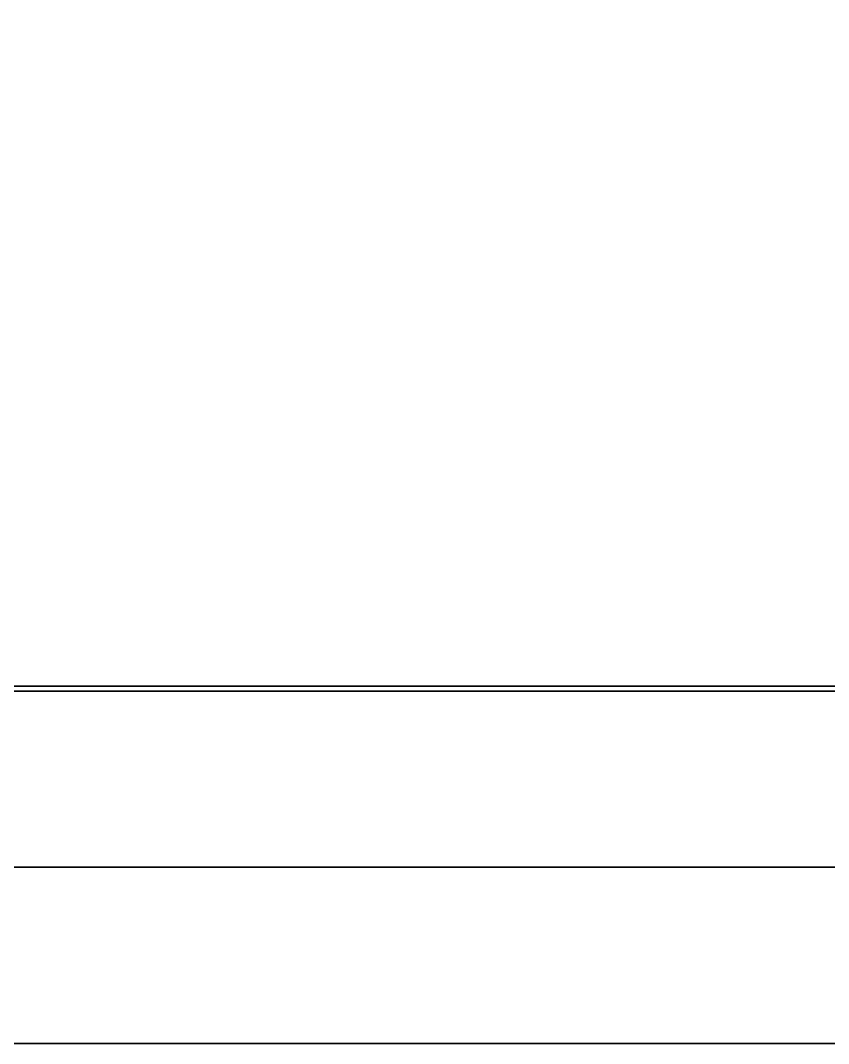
# Model space of a CAD drawing. Extents: x -80 to 2901, y -3352 to 80.
# Drawn here: x 2323.5 to 2406, y -2152 to -2047.5 of the extents above; entities that cross this region are included whole.
import ezdxf

# ---------------------------------------------------------------- set-up
doc = ezdxf.new("R2010")
doc.units = 0

# ---------------------------------------------------------------- blocks, each defined once
blk = doc.blocks.new('cocina Juan v2.lateral terminacion.Lateral Derecho1', base_point=(18, 0))
at = {"layer": 'e-Roble Nebraska gris', "color": 0}
for points in [[(0, 0), (0, 580), (0, 580, 2580), (0, 0, 2580)], [(18, 0), (18, 580), (18, 580, 2580), (18, 0, 2580)]]:
    blk.add_3dface(points, dxfattribs=at)
at = {"layer": 'e-roble nebraska gris', "color": 0}
for points in [[(0, 0), (0, 580), (18, 580), (18, 0)], [(0, 580, 2580), (0, 0, 2580), (18, 0, 2580), (18, 580, 2580)]]:
    blk.add_3dface(points, dxfattribs=at)
blk = doc.blocks.new('cocina Juan v2.lateral terminacion.Lateral Derecho')
at = {"layer": 'e-Roble Nebraska gris'}
blk.add_blockref('cocina Juan v2.lateral terminacion.Lateral Derecho1', (18, 0), dxfattribs=at)
blk = doc.blocks.new('cocina Juan v2.lateral terminacion')
at = {"layer": 'cocina Juan v2.lateral terminacion.Lateral Derecho'}
blk.add_blockref('cocina Juan v2.lateral terminacion.Lateral Derecho', (0, 0), dxfattribs=at)
blk = doc.blocks.new('cocina Juan v2.alacena 2p.Suelo1', base_point=(18, 18, 20))
at = {"layer": 'Blanco', "color": 0}
for points in [[(18, 18, 20), (18, 577, 20), (782, 577, 20), (782, 18, 20)], [(18, 18, 38), (18, 577, 38), (782, 577, 38), (782, 18, 38)], [(782, 577, 38), (782, 18, 38), (782, 18, 20), (782, 577, 20)]]:
    blk.add_3dface(points, dxfattribs=at)
blk = doc.blocks.new('cocina Juan v2.alacena 2p.Suelo')
at = {"layer": 'Blanco'}
blk.add_blockref('cocina Juan v2.alacena 2p.Suelo1', (18, 18, 20), dxfattribs=at)
blk = doc.blocks.new('cocina Juan v2.alacena 2p.Techo1', base_point=(782, 18, 686))
at = {"layer": 'Blanco', "color": 0}
for points in [[(782, 18, 686), (782, 577, 686), (18, 577, 686), (18, 18, 686)], [(782, 18, 668), (782, 577, 668), (18, 577, 668), (18, 18, 668)], [(782, 18, 668), (782, 577, 668), (782, 577, 686), (782, 18, 686)]]:
    blk.add_3dface(points, dxfattribs=at)
blk = doc.blocks.new('cocina Juan v2.alacena 2p.Techo')
at = {"layer": 'Blanco'}
blk.add_blockref('cocina Juan v2.alacena 2p.Techo1', (782, 18, 686), dxfattribs=at)
blk = doc.blocks.new('cocina Juan v2.alacena 2p.Lateral Derecho1', base_point=(800, 18, 20))
at = {"layer": 'Blanco', "color": 0}
for points in [[(782, 18, 20), (782, 577, 20), (782, 577, 686), (782, 18, 686)], [(800, 18, 20), (800, 577, 20), (800, 577, 686), (800, 18, 686)]]:
    blk.add_3dface(points, dxfattribs=at)
at = {"layer": 'blanco', "color": 0}
for points in [[(782, 18, 20), (782, 577, 20), (800, 577, 20), (800, 18, 20)], [(782, 577, 686), (782, 18, 686), (800, 18, 686), (800, 577, 686)]]:
    blk.add_3dface(points, dxfattribs=at)
blk = doc.blocks.new('cocina Juan v2.alacena 2p.Lateral Derecho')
at = {"layer": 'Blanco'}
blk.add_blockref('cocina Juan v2.alacena 2p.Lateral Derecho1', (800, 18, 20), dxfattribs=at)
blk = doc.blocks.new('cocina Juan v2.alacena 2p.Mobile Shelf [1]1', base_point=(18.5, 577, 236))
at = {"layer": 'Blanco', "color": 0}
for points in [[(18.5, 577, 236), (18.5, 23, 236), (781.5, 23, 236), (781.5, 577, 236)], [(18.5, 577, 254), (18.5, 23, 254), (781.5, 23, 254), (781.5, 577, 254)], [(781.5, 23, 236), (781.5, 23, 254), (781.5, 577, 254), (781.5, 577, 236)]]:
    blk.add_3dface(points, dxfattribs=at)
blk = doc.blocks.new('cocina Juan v2.alacena 2p.Mobile Shelf [1]')
at = {"layer": 'Blanco'}
blk.add_blockref('cocina Juan v2.alacena 2p.Mobile Shelf [1]1', (18.5, 577, 236), dxfattribs=at)
blk = doc.blocks.new('cocina Juan v2.alacena 2p.Mobile Shelf [2]1', base_point=(18.5, 577, 452))
at = {"layer": 'Blanco', "color": 0}
for points in [[(18.5, 577, 452), (18.5, 23, 452), (781.5, 23, 452), (781.5, 577, 452)], [(18.5, 577, 470), (18.5, 23, 470), (781.5, 23, 470), (781.5, 577, 470)], [(781.5, 23, 452), (781.5, 23, 470), (781.5, 577, 470), (781.5, 577, 452)]]:
    blk.add_3dface(points, dxfattribs=at)
blk = doc.blocks.new('cocina Juan v2.alacena 2p.Mobile Shelf [2]')
at = {"layer": 'Blanco'}
blk.add_blockref('cocina Juan v2.alacena 2p.Mobile Shelf [2]1', (18.5, 577, 452), dxfattribs=at)
blk = doc.blocks.new('cocina Juan v2.alacena 2p')
at = {"layer": 'cocina Juan v2.alacena 2p.Lateral Derecho'}
blk.add_blockref('cocina Juan v2.alacena 2p.Lateral Derecho', (0, 0), dxfattribs=at)
at = {"layer": 'cocina Juan v2.alacena 2p.Mobile Shelf [1]'}
blk.add_blockref('cocina Juan v2.alacena 2p.Mobile Shelf [1]', (0, 0), dxfattribs=at)
at = {"layer": 'cocina Juan v2.alacena 2p.Mobile Shelf [2]'}
blk.add_blockref('cocina Juan v2.alacena 2p.Mobile Shelf [2]', (0, 0), dxfattribs=at)
at = {"layer": 'cocina Juan v2.alacena 2p.Suelo'}
blk.add_blockref('cocina Juan v2.alacena 2p.Suelo', (0, 0), dxfattribs=at)
at = {"layer": 'cocina Juan v2.alacena 2p.Techo'}
blk.add_blockref('cocina Juan v2.alacena 2p.Techo', (0, 0), dxfattribs=at)

msp = doc.modelspace()

# ---------------------------------------------------------------- block references
at = {"rotation": -90}
for name, p in [('cocina Juan v2.alacena 2p', (2241, -1334, 1900)), ('cocina Juan v2.lateral terminacion', (2241, -2134, 6))]:
    msp.add_blockref(name, p, dxfattribs=at)

doc.saveas('drawing.dxf')
